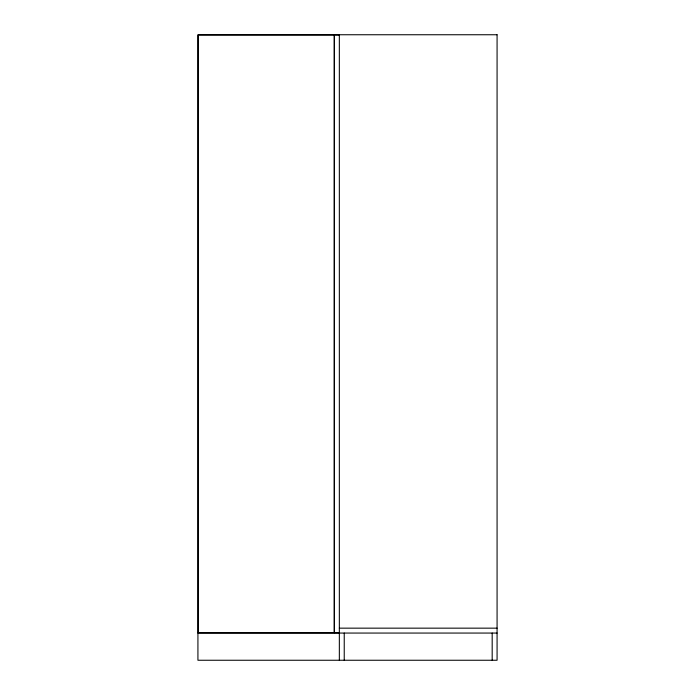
<?xml version="1.0" encoding="UTF-8"?>
<svg xmlns="http://www.w3.org/2000/svg" width="695" height="695" viewBox="0 0 695 695"><rect width="100%" height="100%" fill="white"/><g stroke="black" fill="none" stroke-linecap="round" stroke-linejoin="round"><path stroke-width="1.04" d="M339.342 35.019L334.443 35.019L334.443 632.78L339.342 632.78M339.342 628.158L497.073 628.158M197.927 633.058L497.073 633.058M492.182 633.058L492.182 660.25M344.233 633.058L344.233 660.25M339.342 34.75L339.342 660.25M497.073 34.75L197.927 34.75L197.927 660.25L497.073 660.25L497.073 34.75M334.173 35.019L198.197 35.019L198.197 632.78L334.173 632.78L334.173 35.019"/></g></svg>
